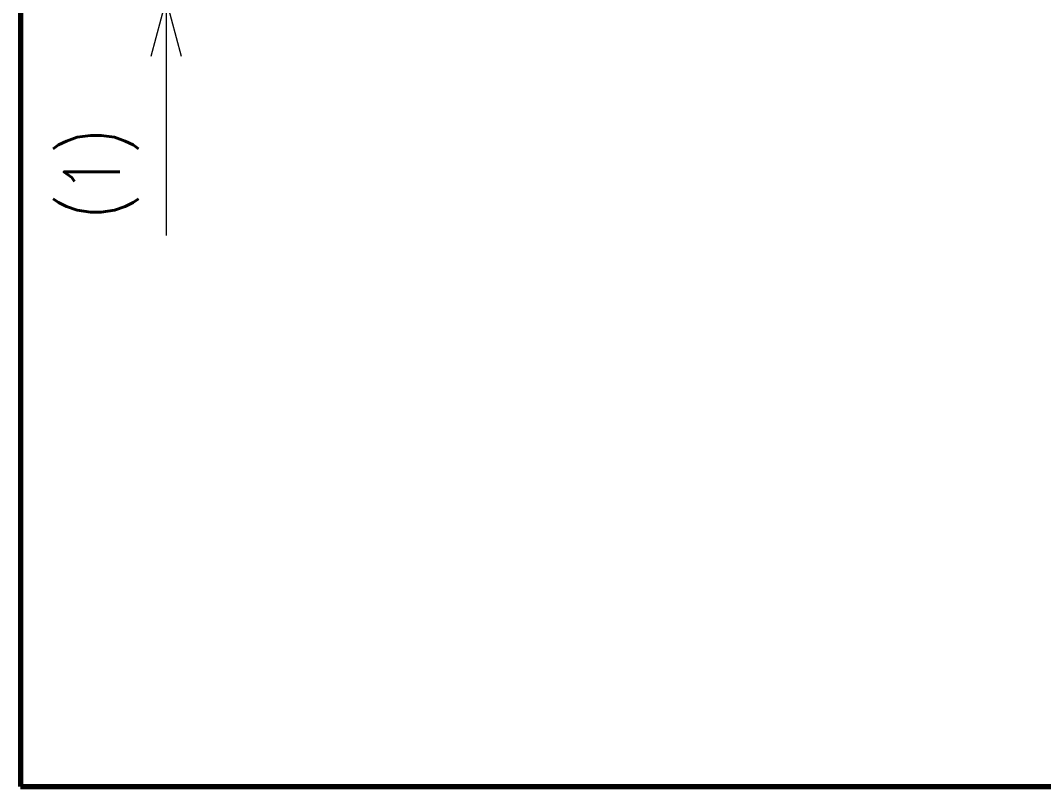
# Model space of a CAD drawing. Header units: millimetres. Extents: x 4 to 387, y 0 to 281.
# Drawn here: x 4 to 95.4, y 4 to 72.5 of the extents above; entities that cross this region are included whole.
import ezdxf

# ---------------------------------------------------------------- set-up
doc = ezdxf.new("R2010")
doc.units = ezdxf.units.MM
doc.layers.get('0').update_dxf_attribs({"lineweight": 30})
doc.layers.get('Defpoints').update_dxf_attribs({"lineweight": 9})
for name, color, linetype, lineweight in [('2KD_寸法１', 7, 'Continuous', 15), ('2KD_寸法１ @ 2', 7, 'Continuous', 15), ('AUX', 7, 'Continuous', 40)]:
    doc.layers.add(name, color=color, linetype=linetype, lineweight=lineweight)
doc.styles.get("Standard").update_dxf_attribs({"font": 'simplex.shx', "width": 0.8, "bigfont": 'extfont.shx'})
doc.dimstyles.new('KD-STD', dxfattribs={"dimscale": 0, "dimtxt": 2.5, "dimasz": 2.5, "dimexe": 1, "dimexo": 1, "dimgap": 1, "dimtad": 1, "dimdsep": 46, "dimtxsty": 'Standard', "dimblk": 'OPEN30', "dimcen": 0, "dimadec": 0, "dimazin": 0, "dimtfac": 1, "dimtmove": 0, "dimatfit": 3, "dimldrblk": 'OPEN30', "dimfxl": 1, "dimtolj": 1, "dimtzin": 0, "dimlwd": 15, "dimlwe": 15, "dimarcsym": 0})

# ---------------------------------------------------------------- blocks, each defined once
blk = doc.blocks.new('_Open30')
at = {"lineweight": -2}
for p, q in [((-1, 0.268), (0, 0)), ((0, 0), (-1, -0.268)), ((0, 0), (-1, 0))]:
    blk.add_line(p, q, dxfattribs=at)
blk = doc.blocks.new('*D32')
at = {"layer": '2KD_寸法１', "color": 0, "lineweight": 15}
for p, q in [((17.023, 80.298), (17.023, 85.298)), ((31.187, 75.298), (15.023, 75.298)), ((17.023, 75.298), (17.023, 74.298)), ((33.687, 74.298), (15.023, 74.298)), ((17.023, 69.298), (17.023, 53.25))]:
    blk.add_line(p, q, dxfattribs=at)
at = {"layer": 'Defpoints', "color": 0}
for p in [(33.187, 75.298), (17.023, 74.298), (35.687, 74.298)]:
    blk.add_point(p, dxfattribs=at)
at = {"layer": '2KD_寸法１', "color": 0, "lineweight": 15, "xscale": 5, "yscale": 5, "zscale": 5}
for p, rotation in [((17.023, 75.298), 270), ((17.023, 74.298), 90)]:
    blk.add_blockref('_Open30', p, dxfattribs=dict(at, rotation=rotation))
at = {"layer": '2KD_寸法１', "color": 0, "insert": (11.214, 58.774), "char_height": 5, "attachment_point": 5, "rotation": 90}
blk.add_mtext('\\A1;(1)', dxfattribs=at)

msp = doc.modelspace()

# ---------------------------------------------------------------- linework, layer by layer
at = {"layer": 'AUX', "lineweight": 70}
msp.add_lwpolyline([(4, 4), (387, 4), (387, 281), (4, 281)], close=True, dxfattribs=at)

# ---------------------------------------------------------------- dimensions: what is measured, and where the dimension line sits
at = {"layer": '2KD_寸法１ @ 2'}
dim = msp.add_linear_dim(base=(17.023, 74.298), p1=(33.187, 75.298), p2=(35.687, 74.298), angle=90, text='(<>)', dimstyle='KD-STD', override={"dimscale": 2, "dimtix": 0, "dimtofl": 1, "dimtmove": 0, "dimatfit": 3}, dxfattribs=at)
dim.commit()
dim.dimension.update_dxf_attribs({"geometry": '*D32', "text_midpoint": (11.214, 58.774)})

doc.saveas('drawing.dxf')
